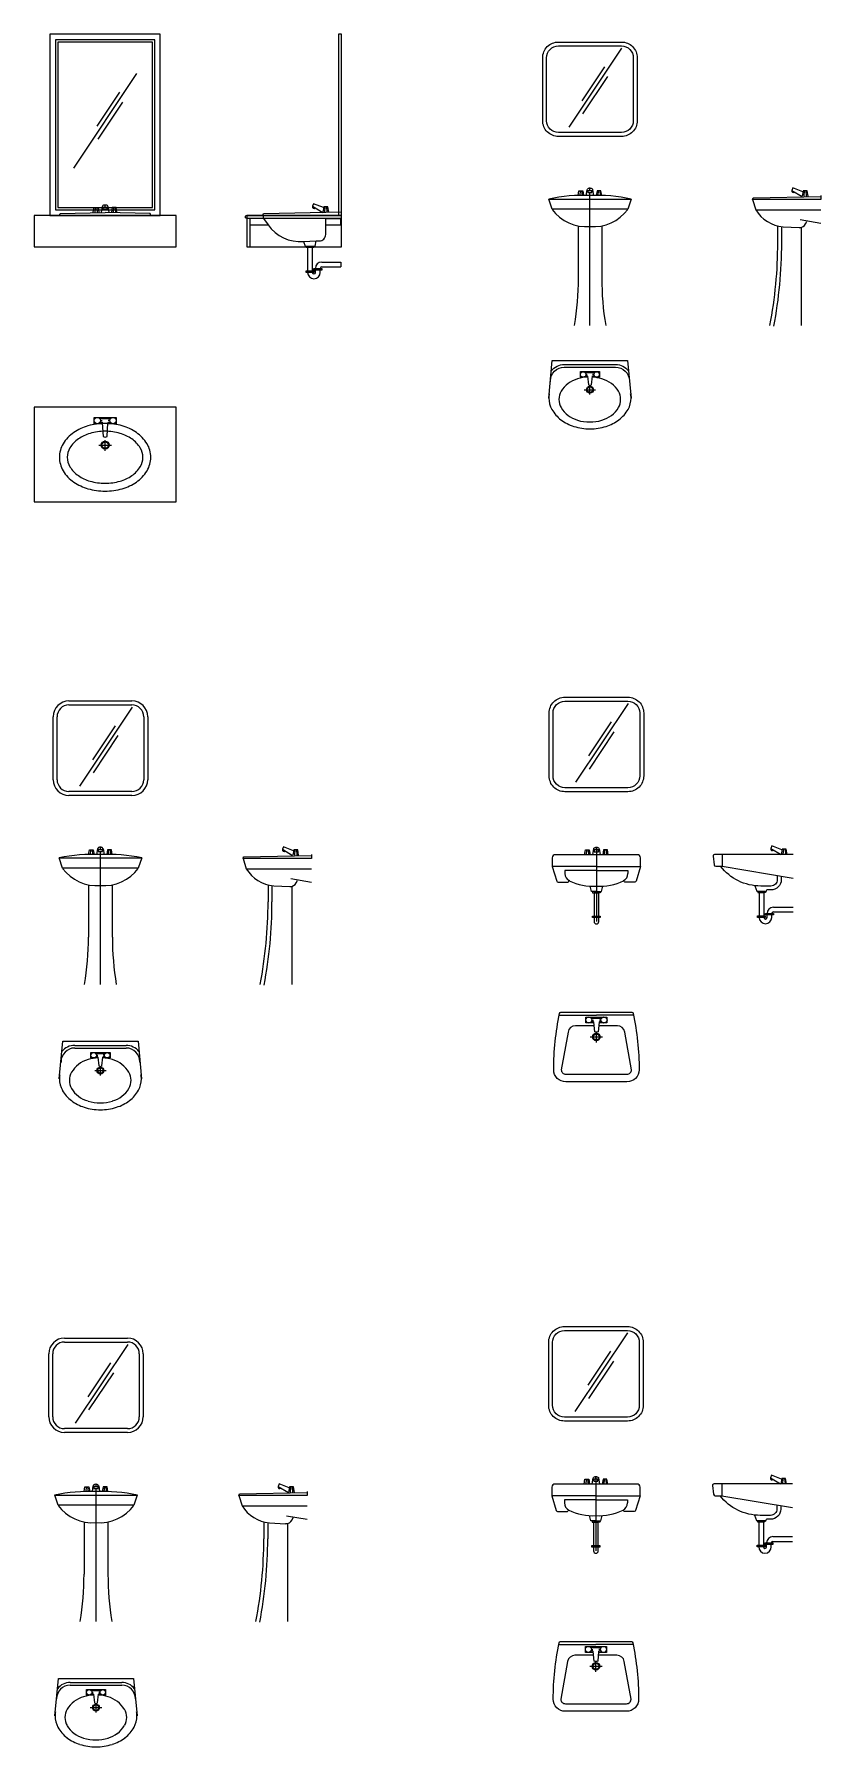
# Model space of a CAD drawing. Header units: millimetres. Extents: x -6501 to 5540, y 8531 to 19979.
# Drawn here: x 548 to 5540, y 9104 to 19979 of the extents above; entities that cross this region are included whole.
import ezdxf

# ---------------------------------------------------------------- set-up
doc = ezdxf.new("R2010")
doc.units = ezdxf.units.MM

# ---------------------------------------------------------------- blocks, each defined once
blk = doc.blocks.new('mb-lavabo1')
at = {"linetype": 'Continuous'}
for p, q in [((-236, -19), (0, -19)), ((31, -40), (-31, -40)), ((236, -19), (0, -19))]:
    blk.add_line(p, q, dxfattribs=at)
at = {"color": 44, "linetype": 'Continuous'}
for p, q in [((-29, -50), (-19, -50)), ((29, -50), (19, -50)), ((0, -193), (0, -128))]:
    blk.add_line(p, q, dxfattribs=at)
at = {"linetype": 'Continuous'}
blk.add_lwpolyline([(234, -8, -0.0504), (271, -366, -0.414891), (194, -443), (0, -443), (-194, -443, -0.414891), (-271, -366, -0.0504), (-234, -8, -0.355722), (-225, 0), (225, 0, -0.355722)], format="xyb", close=True, dxfattribs=at)
for points in [[(-15, -87), (-133, -87, 0.366998), (-180, -127), (-223, -366, 0.414891), (-194, -395), (0, -395), (194, -395, 0.414891), (223, -366), (180, -127, 0.366998), (133, -87), (15, -87)], [(31, -60), (22, -60, 0.385832), (17, -64), (11, -125, -0.270314), (-11, -125), (-17, -64, 0.385832), (-22, -60), (-31, -60)]]:
    blk.add_lwpolyline(points, format="xyb", dxfattribs=at)
blk.add_lwpolyline([(-17, -69), (-67, -69), (-67, -50), (-67, -31), (0, -31), (67, -31), (67, -50), (67, -69), (17, -69)], dxfattribs=at)
at = {"color": 44, "linetype": 'Continuous'}
blk.add_lwpolyline([(-39, -157), (0, -157), (39, -157)], dxfattribs=at)
for centre in [(-48, -50), (48, -50), (0, -157)]:
    blk.add_circle(centre, 19.3, dxfattribs=at)
at = {"linetype": 'Continuous'}
blk.add_circle((0, -157), 24.1, dxfattribs=at)
blk = doc.blocks.new('mc-lavabo1')
at = {"linetype": 'Continuous'}
for p, q in [((-450, 150), (-450, 75)), ((-215, -83), (-215, -250)), ((-185, -83), (-185, -250)), ((-125, -185), (0, -185)), ((-125, -215), (0, -215)), ((-165, -250), (-165, -225)), ((-135, -250), (-135, -225))]:
    blk.add_line(p, q, dxfattribs=at)
at = {"color": 44, "linetype": 'Continuous'}
for p, q in [((-61, 185), (-64, 150)), ((-51, 185), (-48, 151))]:
    blk.add_line(p, q, dxfattribs=at)
at = {"linetype": 'Continuous'}
for points in [[(0, 150), (-499, 150, 0.453592), (-508, 139), (-501, 84, 0.375902), (-491, 75), (-450, 75), (0, 0)], [(-100, 17), (-100, -10, -0.414214), (-140, -50), (-205, -50, -0.231669), (-460, 75, 1.552799)], [(-75, 12), (-75, -10, -0.414214), (-140, -75), (-166, -75, -0.02028)]]:
    blk.add_lwpolyline(points, format="xyb", dxfattribs=at)
at = {"color": 44, "linetype": 'Continuous'}
for points in [[(-71, 180), (-134, 205), (-140, 189), (-76, 150)], [(-38, 151), (-44, 185), (-69, 185), (-75, 150)], [(-223, -83), (-223, -92), (-189, -92)], [(-175, -83), (-175, -92), (-210, -92)]]:
    blk.add_lwpolyline(points, dxfattribs=at)
at = {"linetype": 'Continuous'}
blk.add_lwpolyline([(-242, -48), (-230, -83), (-168, -83), (-166, -74)], dxfattribs=at)
at = {"color": 44, "linetype": 'Continuous'}
for points in [[(-225, -250), (-225, -240), (-176, -240), (-176, -250)], [(-175, -234), (-175, -225), (-125, -225), (-125, -234)]]:
    blk.add_lwpolyline(points, close=True, dxfattribs=at)
blk.add_arc((-131, 185), 10.1, 156.5196, 319.2681, dxfattribs=at)
at = {"linetype": 'Continuous'}
for centre, radius, start, end in [((-125, -225), 40, 90, 180), ((-125, -225), 10, 90, 180), ((-175, -250), 40, 180, 0), ((-175, -250), 10, 180, 0)]:
    blk.add_arc(centre, radius, start, end, dxfattribs=at)
blk = doc.blocks.new('md-lavabo1')
at = {"color": 44, "linetype": 'Continuous'}
for p, q in [((201, 1400), (-133, 900)), ((93, 1283), (-51, 1067)), ((111, 1220), (-47, 984)), ((-63, 470), (-65, 440)), ((-53, 470), (-50, 440)), ((0, 487), (0, 15)), ((0, 470), (0, 487)), ((53, 470), (50, 440)), ((63, 470), (65, 440))]:
    blk.add_line(p, q, dxfattribs=at)
at = {"linetype": 'Continuous'}
for p, q in [((0, 340), (-200, 340)), ((-200, 340), (-200, 320)), ((0, 340), (200, 340)), ((200, 340), (200, 320)), ((0, 40), (0, 15))]:
    blk.add_line(p, q, dxfattribs=at)
for points in [[(-300, 940), (-300, 1340, -0.414214), (-200, 1440), (200, 1440, -0.414214), (300, 1340), (300, 940, -0.414214), (200, 840), (-200, 840, -0.414214)], [(-275, 940), (-275, 1340, -0.414214), (-200, 1415), (200, 1415, -0.414214), (275, 1340), (275, 940, -0.414214), (200, 865), (-200, 865, -0.414214)]]:
    blk.add_lwpolyline(points, format="xyb", close=True, dxfattribs=at)
for points in [[(280, 365), (280, 420, 0.414214), (260, 440), (0, 440), (-260, 440, 0.414214), (-280, 420), (-280, 365)], [(0, 365), (-280, 365), (-252, 272, 0.331206), (-243, 265), (-185, 265, 0.414214), (-175, 275), (-175, 276)], [(0, 365), (280, 365), (252, 272, -0.331206), (243, 265), (185, 265, -0.414214), (175, 275), (175, 276)], [(0, 198), (-15, 198), (-15, 50, 1)], [(-15, 40), (-15, 15, 1), (15, 15), (15, 40)]]:
    blk.add_lwpolyline(points, format="xyb", dxfattribs=at)
at = {"color": 44, "linetype": 'Continuous'}
for points in [[(-75, 440), (-70, 470), (-45, 470), (-40, 440)], [(75, 440), (70, 470), (45, 470), (40, 440)]]:
    blk.add_lwpolyline(points, dxfattribs=at)
blk.add_lwpolyline([(-23, 441), (-17, 477, -0.371222), (-4, 487, 0.008086), (0, 487, 0.008086), (4, 487, -0.371222), (17, 477), (23, 441)], format="xyb", dxfattribs=at)
for points in [[(-14, 470), (-14, 459), (13, 459), (13, 470)], [(-25, 40), (-25, 50), (24, 50), (24, 40)]]:
    blk.add_lwpolyline(points, close=True, dxfattribs=at)
at = {"linetype": 'Continuous'}
for points in [[(0, 207), (-32, 207), (-40, 241)], [(0, 207), (32, 207), (40, 241)], [(-24, 207), (-24, 198), (10, 198)], [(24, 207), (24, 198), (-11, 198)], [(24, 207), (24, 198), (-10, 198)], [(15, 50), (15, 199)]]:
    blk.add_lwpolyline(points, dxfattribs=at)
for centre, radius, start, end in [((-150, 320), 50, 180, 244.1021), ((-19, 590), 351, 244.1021, 273.0665), ((19, 590), 351, 266.9335, 295.8979), ((150, 320), 50, 295.8979, 0)]:
    blk.add_arc(centre, radius, start, end, dxfattribs=at)
blk = doc.blocks.new('md-lavabo4')
for p, q in [((-200, 1800), (200, 1800)), ((-200, 1775), (200, 1775)), ((201, 1760), (-133, 1260)), ((-300, 1300), (-300, 1700)), ((-275, 1300), (-275, 1700)), ((93, 1643), (-51, 1427)), ((275, 1700), (275, 1300)), ((300, 1700), (300, 1300)), ((111, 1580), (-47, 1344)), ((200, 1225), (-200, 1225)), ((200, 1200), (-200, 1200)), ((0, 855), (0, 875)), ((-240, 738), (-262, 803)), ((-262, 803), (262, 803)), ((-75, 825), (-70, 855)), ((-70, 855), (-45, 855)), ((-63, 855), (-65, 825)), ((-53, 855), (-50, 825)), ((-45, 855), (-40, 825)), ((-23, 826), (-17, 862)), ((13, 855), (-14, 855)), ((-14, 855), (-14, 844)), ((-14, 844), (13, 844)), ((0, 0), (0, 844)), ((13, 844), (13, 855)), ((17, 862), (23, 826)), ((45, 855), (40, 825)), ((70, 855), (45, 855)), ((53, 855), (50, 825)), ((63, 855), (65, 825)), ((75, 825), (70, 855)), ((262, 803), (240, 738)), ((240, 738), (-240, 738)), ((-75, 633), (-75, 300)), ((75, 633), (75, 300))]:
    blk.add_line(p, q)
for centre, radius, start, end in [((-200, 1700), 100, 90, 180), ((-200, 1700), 75, 90, 180), ((200, 1700), 100, 0, 90), ((200, 1700), 75, 0, 90), ((-200, 1300), 100, 180, 270), ((-200, 1300), 75, 180, 270), ((200, 1300), 100, 270, 0), ((200, 1300), 75, 270, 0), ((-5, 859), 12.6, 89.0735, 170.5377), ((-2, 1002), 130, 269.0735, 270.9265), ((2, 1002), 130, 269.0735, 270.9265), ((4, 859), 12.6, 9.4623, 90.9265), ((-44, -235), 1061, 87.6386, 101.8887), ((44, -235), 1061, 78.1113, 92.3614), ((-22, 899), 272, 216.5014, 274.6106), ((22, 899), 272, 265.3894, 323.4986), ((-1888, 300), 1812, 350.4727, 0), ((1888, 300), 1812, 180, 189.5273)]:
    blk.add_arc(centre, radius, start, end)
blk = doc.blocks.new('mb-lavabo4')
for p, q in [((-261, -239), (-239, 0)), ((-239, 0), (239, 0)), ((239, 0), (261, -239)), ((-163, -26), (163, -26)), ((-163, -43), (0, -43)), ((-61, -89), (-61, -71)), ((-61, -71), (0, -71)), ((-61, -106), (-61, -89)), ((-15, -106), (-61, -106)), ((28, -80), (-28, -80)), ((-28, -97), (-20, -97)), ((-26, -89), (-17, -89)), ((-16, -101), (-10, -156)), ((0, -43), (163, -43)), ((0, -71), (61, -71)), ((10, -156), (16, -101)), ((61, -106), (15, -106)), ((26, -89), (17, -89)), ((20, -97), (28, -97)), ((61, -71), (61, -89)), ((61, -89), (61, -106)), ((-250, -136), (-250, -130)), ((-36, -186), (0, -186)), ((0, -217), (0, -159)), ((0, -186), (36, -186)), ((250, -130), (250, -136))]:
    blk.add_line(p, q)
for centre, radius in [((-43, -89), 17.4), ((43, -89), 17.4), ((0, -186), 21.7), ((0, -186), 17.4)]:
    blk.add_circle(centre, radius)
for centre, radius, start, end in [((-163, -130), 86.9, 90, 180), ((-163, -130), 104, 90, 141.7547), ((-1, -372), 267, 93.0264, 106.8299), ((-20, -102), 4.35, 5.6071, 90), ((-1, -372), 267, 73.1701, 86.4587), ((20, -102), 4.35, 90, 174.3929), ((163, -130), 104, 38.2453, 90), ((163, -130), 86.9, 0, 90), ((-112, -239), 148, 169.6111, 180), ((-91, -248), 106, 150.4377, 180), ((-48, -273), 155, 126.1394, 150.4377), ((-20, -311), 203, 106.8299, 126.1394), ((0, -139), 20.5, 239.7473, 300.2527), ((17, -311), 203, 53.8606, 73.1701), ((45, -273), 155, 29.5623, 53.8606), ((89, -248), 106, 0, 29.5623), ((112, -239), 148, 0, 10.3889), ((-112, -239), 148, 180, 208.9112), ((-58, -209), 210, 208.9112, 233.1301), ((-91, -248), 106, 180, 209.5623), ((-48, -224), 155, 209.5623, 233.8606), ((45, -224), 155, 306.1394, 330.4377), ((89, -248), 106, 330.4377, 0), ((58, -209), 210, 306.8699, 331.0888), ((112, -239), 148, 331.0888, 0), ((-23, -162), 269, 233.1301, 252.7421), ((-20, -185), 203, 233.8606, 253.1701), ((0, -88), 347, 252.7421, 270), ((-1, -124), 267, 253.1701, 270), ((-1, -124), 267, 270, 286.8299), ((0, -88), 347, 270, 287.2579), ((17, -185), 203, 286.8299, 306.1394), ((23, -162), 269, 287.2579, 306.8699)]:
    blk.add_arc(centre, radius, start, end)
blk = doc.blocks.new('mc-lavabo4')
for p, q in [((-177, 226), (-183, 210)), ((-114, 201), (-177, 226)), ((-434, 152), (-430, 162)), ((0, 152), (-434, 152)), ((-434, 152), (-413, 87)), ((-430, 162), (0, 171)), ((-183, 210), (-119, 171)), ((-112, 207), (-118, 172)), ((-87, 207), (-112, 207)), ((-105, 207), (-108, 172)), ((-95, 207), (-92, 172)), ((-81, 172), (-87, 207)), ((0, 177), (0, 152)), ((0, 177), (0, 152)), ((-413, 87), (0, 87)), ((0, 0), (-130, 22)), ((-96, -2), (-89, 13)), ((-275, -15), (-275, -123)), ((-250, -20), (-250, -123)), ((-239, -22), (-137, -27)), ((-125, -25), (-125, -648))]:
    blk.add_line(p, q)
for centre, radius, start, end in [((-174, 206), 10.1, 156.5196, 319.2681), ((-218, 205), 228, 211.2497, 264.7395), ((-135, 17), 43.4, 267.2356, 333.954), ((-3056, -123), 2781, 349.1193, 0), ((-3056, -123), 2806, 349.1193, 0)]:
    blk.add_arc(centre, radius, start, end)
blk = doc.blocks.new('mb-lavabo2')
at = {"linetype": 'Continuous'}
for points in [[(-261, -239), (-239, 0), (239, 0), (261, -239)], [(-15, -106), (-61, -106), (-61, -89), (-61, -71), (0, -71), (61, -71), (61, -89), (61, -106), (15, -106)], [(28, -80), (-28, -80)]]:
    blk.add_lwpolyline(points, dxfattribs=at)
for points in [[(-250, -136), (-250, -130, -0.414214), (-163, -43), (0, -43), (163, -43, -0.414214), (250, -130), (250, -136)], [(-245, -66, -0.229741), (-163, -26), (163, -26, -0.229741), (245, -66)], [(-197, -248, 0.12971), (-183, -300, 0.10642), (-139, -349, 0.084454), (-78, -380, 0.073566), (-1, -391, 0.073566), (76, -380, 0.084454), (137, -349, 0.10642), (181, -300, 0.12971), (194, -248, 0.12971), (181, -196, 0.10642), (137, -147, 0.084454), (76, -117, 0.058047), (15, -106, 0.073566)], [(-15, -106, 0.060302), (-78, -117, 0.084454), (-139, -147, 0.10642), (-183, -196, 0.12971), (-197, -248, 0.12971)], [(-28, -97), (-20, -97, -0.385832), (-16, -101), (-10, -156, 0.270314), (10, -156), (16, -101, -0.385832), (20, -97), (28, -97)], [(-258, -212, 0.045361), (-261, -239, 0.126822)], [(-261, -239, 0.126822), (-242, -311, 0.10607), (-184, -377, 0.085783), (-103, -419, 0.075445), (0, -435, 0.075445), (103, -419, 0.085783), (184, -377, 0.10607), (242, -311, 0.126822), (261, -239, 0.045361), (258, -212, 0.10607)]]:
    blk.add_lwpolyline(points, format="xyb", dxfattribs=at)
at = {"color": 44, "linetype": 'Continuous'}
for points in [[(-26, -89), (-17, -89)], [(26, -89), (17, -89)], [(-36, -186), (0, -186), (36, -186)], [(0, -217), (0, -159)]]:
    blk.add_lwpolyline(points, dxfattribs=at)
for centre in [(-43, -89), (43, -89), (0, -186)]:
    blk.add_circle(centre, 17.4, dxfattribs=at)
at = {"linetype": 'Continuous'}
blk.add_circle((0, -186), 21.7, dxfattribs=at)
blk = doc.blocks.new('mc-lavabo2')
at = {"color": 44, "linetype": 'Continuous'}
for p, q in [((-105, 207), (-108, 172)), ((-95, 207), (-92, 172))]:
    blk.add_line(p, q, dxfattribs=at)
at = {"linetype": 'Continuous'}
for p, q in [((0, 0), (-130, 22)), ((-125, -25), (-125, -648))]:
    blk.add_line(p, q, dxfattribs=at)
at = {"color": 44, "linetype": 'Continuous'}
for points in [[(-114, 201), (-177, 226), (-183, 210), (-119, 171)], [(-81, 172), (-87, 207), (-112, 207), (-118, 172)]]:
    blk.add_lwpolyline(points, dxfattribs=at)
at = {"linetype": 'Continuous'}
for points in [[(-434, 152), (-430, 162), (0, 171)], [(0, 152), (-434, 152), (-413, 87), (0, 87)], [(0, 177), (0, 152)], [(0, 177), (0, 152)]]:
    blk.add_lwpolyline(points, dxfattribs=at)
for points in [[(-239, -22), (-137, -27, 0.299626), (-96, -2), (-89, 13)], [(-275, -15), (-275, -123, -0.047512), (-325, -648, 0.66428)], [(-250, -20), (-250, -123, -0.047512), (-300, -653, -0.047512)]]:
    blk.add_lwpolyline(points, format="xyb", dxfattribs=at)
at = {"color": 44, "linetype": 'Continuous'}
blk.add_arc((-174, 206), 10.1, 156.5196, 319.2681, dxfattribs=at)
at = {"linetype": 'Continuous'}
blk.add_arc((-218, 205), 228, 211.2497, 264.7395, dxfattribs=at)
blk = doc.blocks.new('md-lavabo2')
at = {"color": 44, "linetype": 'Continuous'}
for p, q in [((201, 1760), (-133, 1260)), ((93, 1643), (-51, 1427)), ((111, 1580), (-47, 1344)), ((0, 855), (0, 875)), ((-63, 855), (-65, 825)), ((-53, 855), (-50, 825)), ((0, 0), (0, 844)), ((53, 855), (50, 825)), ((63, 855), (65, 825))]:
    blk.add_line(p, q, dxfattribs=at)
at = {"linetype": 'Continuous'}
for points in [[(-300, 1300), (-300, 1700, -0.414214), (-200, 1800), (200, 1800, -0.414214), (300, 1700), (300, 1300, -0.414214), (200, 1200), (-200, 1200, -0.414214)], [(-275, 1300), (-275, 1700, -0.414214), (-200, 1775), (200, 1775, -0.414214), (275, 1700), (275, 1300, -0.414214), (200, 1225), (-200, 1225, -0.414214)]]:
    blk.add_lwpolyline(points, format="xyb", close=True, dxfattribs=at)
at = {"color": 44, "linetype": 'Continuous'}
blk.add_lwpolyline([(-23, 826), (-17, 862, -0.371222), (-4, 872, 0.008086), (0, 872, 0.008086), (4, 872, -0.371222), (17, 862), (23, 826)], format="xyb", dxfattribs=at)
at = {"linetype": 'Continuous'}
for points in [[(262, 803, 0.062258), (0, 825, 0.062258), (-262, 803, 0.062258)], [(-75, 633), (-75, 300, -0.041595), (-100, 0, 1.367763)], [(75, 633), (75, 300, 0.041595), (100, 0, -1.367763)]]:
    blk.add_lwpolyline(points, format="xyb", dxfattribs=at)
blk.add_lwpolyline([(-262, 803), (262, 803), (240, 738), (-240, 738), (-262, 803)], dxfattribs=at)
at = {"color": 44, "linetype": 'Continuous'}
for points in [[(-75, 825), (-70, 855), (-45, 855), (-40, 825)], [(75, 825), (70, 855), (45, 855), (40, 825)]]:
    blk.add_lwpolyline(points, dxfattribs=at)
blk.add_lwpolyline([(-14, 855), (-14, 844), (13, 844), (13, 855)], close=True, dxfattribs=at)
at = {"linetype": 'Continuous'}
for centre, start, end in [((-22, 899), 216.5014, 274.6106), ((22, 899), 265.3894, 323.4986)]:
    blk.add_arc(centre, 272, start, end, dxfattribs=at)
blk = doc.blocks.new('mb-lavabo3')
at = {"linetype": 'Continuous'}
blk.add_lwpolyline([(-450, 0), (-450, -600), (450, -600), (450, 0)], close=True, dxfattribs=at)
blk = doc.blocks.new('md-lavabo3')
at = {"color": 44, "linetype": 'Continuous'}
for p, q in [((200, 1100), (-200, 500)), ((92, 983), (-52, 767)), ((110, 920), (-47, 684)), ((-63, 251), (-65, 221)), ((-53, 251), (-50, 221)), ((0, 250), (0, 268)), ((53, 251), (50, 221)), ((63, 251), (65, 221))]:
    blk.add_line(p, q, dxfattribs=at)
at = {"linetype": 'Continuous'}
for points in [[(350, 200), (350, 1350), (-350, 1350), (-350, 200)], [(315, 235), (315, 1315), (-315, 1315), (-315, 235)], [(300, 250), (300, 1300), (-300, 1300), (-300, 250)], [(-450, 200), (-450, 0), (450, 0), (450, 200)]]:
    blk.add_lwpolyline(points, close=True, dxfattribs=at)
for points in [[(-290, 200), (-285, 212), (0, 218)], [(290, 200), (285, 212), (0, 218)]]:
    blk.add_lwpolyline(points, dxfattribs=at)
at = {"color": 44, "linetype": 'Continuous'}
for points in [[(-75, 221), (-70, 251), (-45, 251), (-40, 221)], [(75, 221), (70, 251), (45, 251), (40, 221)]]:
    blk.add_lwpolyline(points, dxfattribs=at)
blk.add_lwpolyline([(-23, 221), (-17, 257, -0.371222), (-4, 268, 0.008086), (0, 268, 0.008086), (4, 268, -0.371222), (17, 257), (23, 221)], format="xyb", dxfattribs=at)
blk.add_lwpolyline([(-14, 250), (-14, 240), (13, 240), (13, 250)], close=True, dxfattribs=at)
blk = doc.blocks.new('mc-lavabo3')
at = {"color": 44, "linetype": 'Continuous'}
for p, q in [((-105, 255), (-108, 220)), ((-95, 255), (-92, 220))]:
    blk.add_line(p, q, dxfattribs=at)
at = {"linetype": 'Continuous'}
for p, q in [((-215, -4), (-215, -153)), ((-185, -4), (-185, -153)), ((-125, -97), (-5, -97)), ((-165, -162), (-165, -147)), ((-135, -162), (-135, -147)), ((-125, -127), (-5, -127))]:
    blk.add_line(p, q, dxfattribs=at)
for points in [[(0, 200), (0, 1350), (-19, 1350), (-19, 200)], [(0, 0), (0, 200), (-600, 200), (-600, 0)], [(-600, 180), (-600, 0), (-580, 0), (-580, 180)]]:
    blk.add_lwpolyline(points, close=True, dxfattribs=at)
for points in [[(-500, 200), (-495, 212), (0, 222)], [(-580, 140), (-466, 140)], [(-100, 140), (0, 140)], [(-5, 143), (-5, 177), (-37, 177)], [(-241, 35), (-230, 5), (-168, 5), (-160, 38)], [(-175, 5), (-175, -4), (-225, -4), (-225, 5)], [(-5, -97), (-5, -127)]]:
    blk.add_lwpolyline(points, dxfattribs=at)
at = {"color": 44, "linetype": 'Continuous'}
for points in [[(-114, 249), (-177, 274), (-183, 258), (-119, 219)], [(-81, 220), (-87, 255), (-112, 255), (-118, 220)]]:
    blk.add_lwpolyline(points, dxfattribs=at)
at = {"linetype": 'Continuous'}
blk.add_lwpolyline([(0, 180), (-600, 180, -1.019824), (-600, 200), (0, 200)], format="xyb", dxfattribs=at)
blk.add_lwpolyline([(-500, 200), (-494, 180), (-466, 140, 0.268694), (-241, 35), (-160, 38), (-140, 38, 0.414214), (-100, 78), (-100, 180), (0, 180), (0, 200)], format="xyb", close=True, dxfattribs=at)
at = {"color": 44, "linetype": 'Continuous'}
for points in [[(-225, -162), (-225, -153), (-176, -153), (-176, -162)], [(-175, -147), (-175, -137), (-125, -137), (-125, -147)]]:
    blk.add_lwpolyline(points, close=True, dxfattribs=at)
blk.add_arc((-174, 254), 10.1, 156.5196, 319.2681, dxfattribs=at)
at = {"linetype": 'Continuous'}
for centre, radius, start, end in [((-125, -137), 40, 90, 180), ((-175, -162), 40, 180, 0), ((-175, -162), 10, 180, 0), ((-125, -137), 10, 90, 180)]:
    blk.add_arc(centre, radius, start, end, dxfattribs=at)

msp = doc.modelspace()

# ---------------------------------------------------------------- linework, layer by layer
at = {"linetype": 'Continuous'}
for points in [[(981, 17506), (928, 17506), (928, 17526), (928, 17546), (998, 17546), (1068, 17546), (1068, 17526), (1068, 17506), (1016, 17506)], [(1031, 17536), (966, 17536)]]:
    msp.add_lwpolyline(points, dxfattribs=at)
msp.add_lwpolyline([(966, 17516), (975, 17516, -0.385832), (980, 17512), (986, 17424, 0.270314), (1010, 17424), (1016, 17512, -0.385832), (1021, 17516), (1031, 17516)], format="xyb", dxfattribs=at)
at = {"color": 44, "linetype": 'Continuous'}
for points in [[(968, 17526), (979, 17526)], [(1028, 17526), (1018, 17526)], [(957, 17370), (998, 17370), (1039, 17370)], [(998, 17334), (998, 17401)]]:
    msp.add_lwpolyline(points, dxfattribs=at)
at = {"linetype": 'Continuous'}
for points in [[(708, 17293, 0.136399), (731, 17207, 0.10697), (800, 17135, 0.081394), (889, 17093, 0.069468), (998, 17078, 0.069468), (1107, 17093, 0.081394), (1196, 17135, 0.10697), (1264, 17207, 0.136399), (1288, 17293, 0.136399), (1264, 17378, 0.10697), (1196, 17450, 0.081394), (1107, 17492, 0.069468), (998, 17508, 0.069468), (889, 17492, 0.081394), (800, 17450, 0.10697), (731, 17378, 0.136399)], [(758, 17293, 0.136399), (774, 17233, 0.10697), (828, 17176, 0.081394), (902, 17141, 0.069468), (998, 17128, 0.069468), (1093, 17141, 0.081394), (1167, 17176, 0.10697), (1221, 17233, 0.136399), (1238, 17293, 0.136399), (1221, 17352, 0.10697), (1167, 17409, 0.081394), (1093, 17444, 0.069468), (998, 17458, 0.069468), (902, 17444, 0.081394), (828, 17409, 0.10697), (774, 17352, 0.136399)]]:
    msp.add_lwpolyline(points, format="xyb", close=True, dxfattribs=at)
at = {"color": 44, "linetype": 'Continuous'}
for centre in [(948, 17526), (1048, 17526), (998, 17370)]:
    msp.add_circle(centre, 20, dxfattribs=at)
at = {"linetype": 'Continuous'}
msp.add_circle((998, 17370), 25, dxfattribs=at)

# ---------------------------------------------------------------- block references
for name, p in [('md-lavabo3', (998, 18629)), ('mc-lavabo3', (2498, 18629)), ('md-lavabo2', (4075, 18130)), ('mc-lavabo2', (5540, 18778)), ('mb-lavabo2', (4075, 17908)), ('mb-lavabo3', (998, 17610)), ('md-lavabo4', (968, 13945)), ('md-lavabo1', (4116, 14329)), ('mc-lavabo4', (2307, 14593)), ('mc-lavabo1', (5364, 14620)), ('mb-lavabo1', (4116, 13769)), ('mb-lavabo4', (968, 13584)), ('md-lavabo1', (4113, 10332)), ('md-lavabo4', (940, 9899)), ('mc-lavabo4', (2280, 10547)), ('mc-lavabo1', (5361, 10623)), ('mb-lavabo1', (4113, 9772)), ('mb-lavabo4', (940, 9538))]:
    msp.add_blockref(name, p)

doc.saveas('drawing.dxf')
